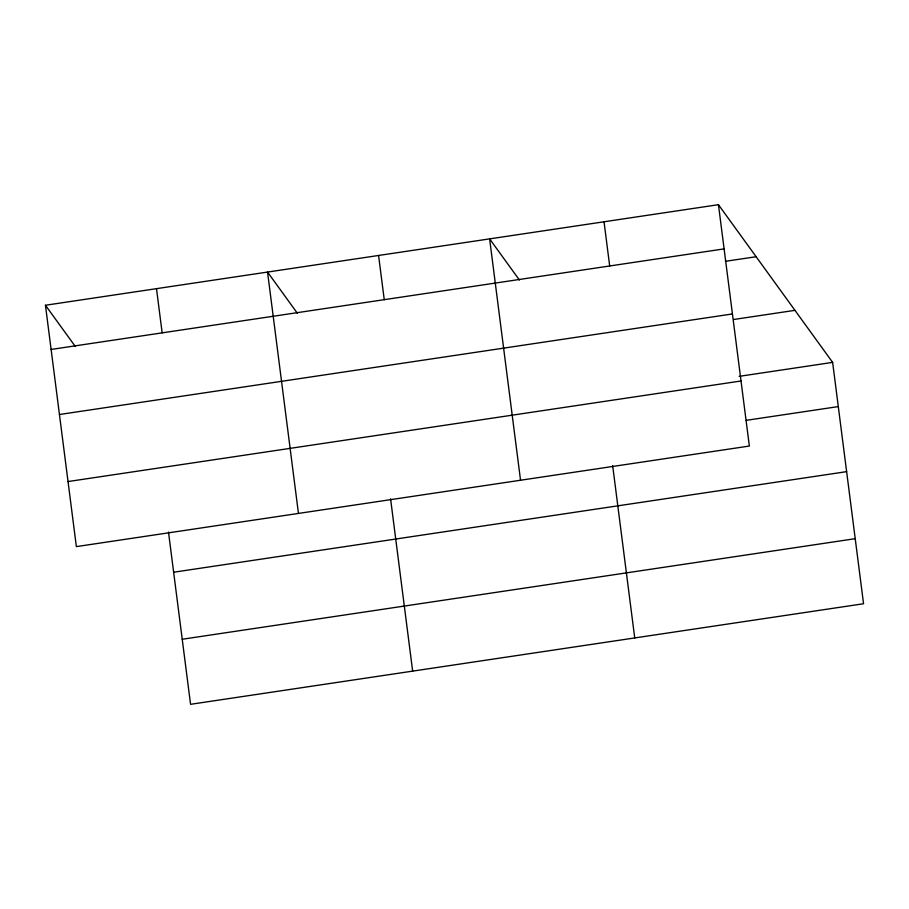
<?xml version="1.0" encoding="UTF-8"?>
<svg xmlns="http://www.w3.org/2000/svg" width="909" height="909" viewBox="0 0 909 909"><rect width="100%" height="100%" fill="white"/><g stroke="black" fill="none" stroke-linecap="round" stroke-linejoin="round"><path stroke-width="1.36" d="M718.44 204.684L749.357 446.046L76.367 546.616L45.45 305.254L718.44 204.684L832.633 362.384L863.55 603.746L190.56 704.316L168.495 532.072M51.109 349.454L724.098 248.884M725.427 261.303L756.118 256.724M59.449 414.515L732.438 313.946M733.563 319.513L794.943 310.344M739.153 376.349L832.633 362.384M68.039 481.554L741.028 380.985M746.209 420.344L838.291 406.584M173.642 572.227L846.631 471.646M182.232 639.254L855.21 538.685M519.459 280.074L489.621 238.874L520.539 480.236M297.368 313.264L267.541 272.064L298.459 513.426M45.45 305.254L75.288 346.454M604.03 221.773L609.689 265.973M612.666 465.692L634.732 637.936M378.576 255.474L384.246 299.675M390.586 498.882L412.652 671.126M156.496 288.664L162.154 332.864"/></g></svg>
